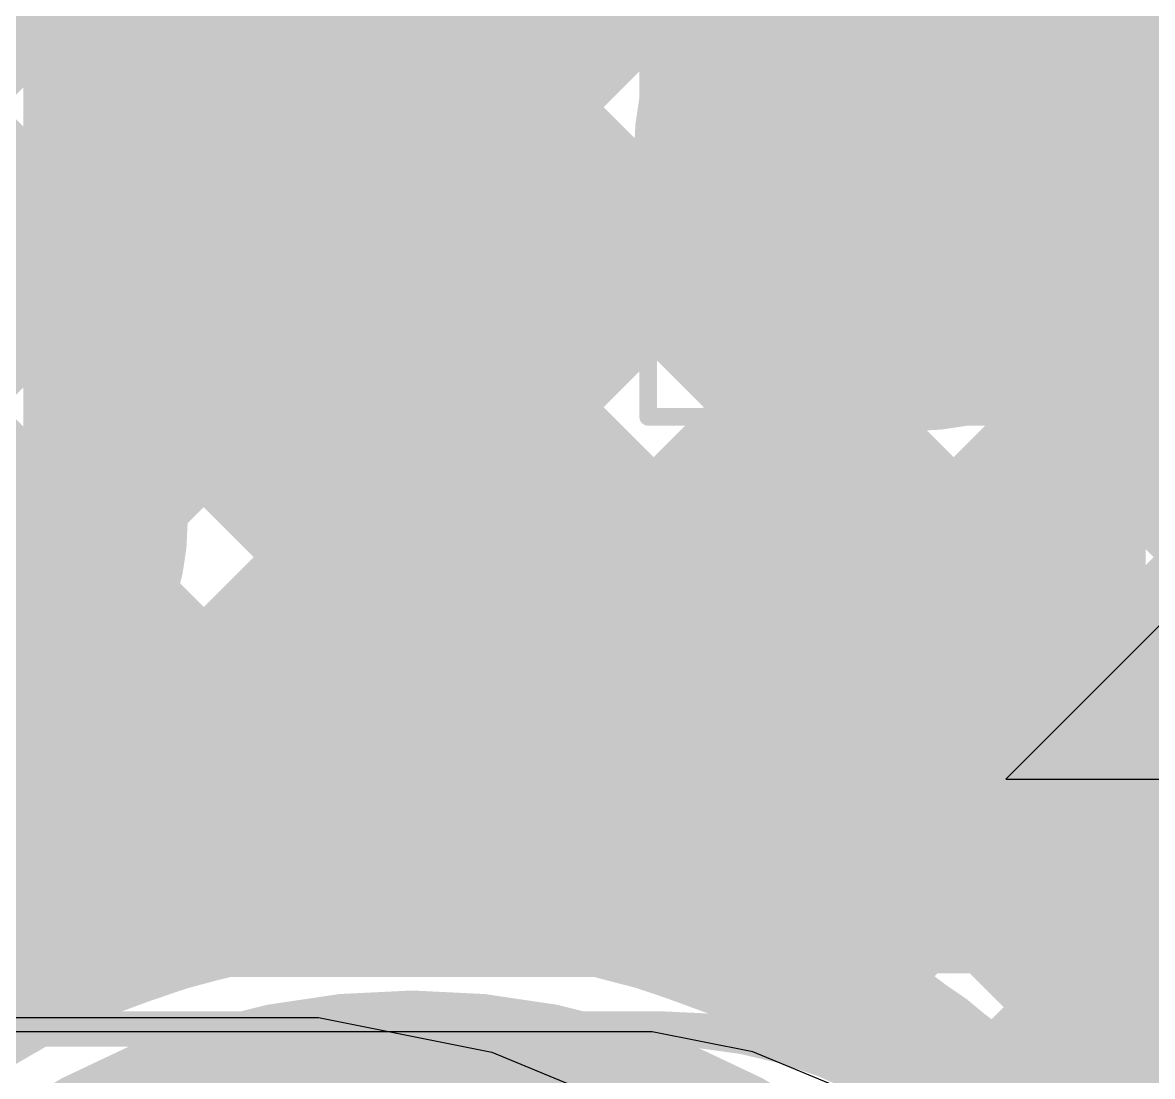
# Model space of a CAD drawing. Header units: millimetres. Extents: x 13 to 259, y -2 to 326.
# Drawn here: x 122.948 to 126.144, y 126.659 to 129.639 of the extents above; entities that cross this region are included whole.
import ezdxf

# ---------------------------------------------------------------- set-up
doc = ezdxf.new("R2010")
doc.units = ezdxf.units.MM
for name, color, linetype in [('BottomLayer', 5, 'Continuous'), ('BottomSolder', 6, 'Continuous'), ('ConnectLayer', 7, 'Continuous'), ('DrillDrawing', 1, 'Continuous'), ('Mechanical11', 56, 'Continuous'), ('Mechanical13', 56, 'Continuous'), ('Mechanical14', 56, 'Continuous'), ('Mechanical15', 56, 'Continuous'), ('Mechanical34', 56, 'Continuous'), ('MidLayer1', 16, 'Continuous'), ('MidLayer2', 76, 'Continuous'), ('MidLayer3', 90, 'Continuous'), ('MidLayer4', 156, 'Continuous'), ('MidLayer5', 130, 'Continuous'), ('MidLayer6', 216, 'Continuous'), ('MultiLayer', 9, 'Continuous'), ('TopLayer', 1, 'Continuous'), ('TopOverlay', 2, 'Continuous'), ('TopPaste', 8, 'Continuous'), ('TopSolder', 216, 'Continuous')]:
    doc.layers.add(name, color=color, linetype=linetype)

# ---------------------------------------------------------------- blocks, each defined once
blk = doc.blocks.new('WE_MAIA_2506_87')
at = {"layer": 'Mechanical11', "const_width": 0.1}
for points in [[(1.25, 1), (-1.25, 1)], [(-1.25, 1), (-1.25, -1)], [(1.25, 1), (1.25, -1)], [(1.25, -1), (-1.25, -1)]]:
    blk.add_lwpolyline(points, dxfattribs=at)
at = {"layer": 'Mechanical11', "const_width": 0.05}
for points in [[(-1.275, 1, 1), (-1.225, 1, 1)], [(-1.275, 1, 1), (-1.225, 1, 1)], [(1.225, 1, 1), (1.275, 1, 1)], [(1.225, 1, 1), (1.275, 1, 1)], [(-1.275, -1, 1), (-1.225, -1, 1)], [(-1.275, -1, 1), (-1.225, -1, 1)], [(1.225, -1, 1), (1.275, -1, 1)], [(1.225, -1, 1), (1.275, -1, 1)]]:
    blk.add_lwpolyline(points, format="xyb", close=True, dxfattribs=at)
at = {"layer": 'Mechanical13', "const_width": 0.1}
for points in [[(-1.35, 1.1), (-1.35, -1.1)], [(1.35, 1.1), (-1.35, 1.1)], [(1.35, 1.1), (1.35, -1.1)], [(1.35, -1.1), (-1.35, -1.1)]]:
    blk.add_lwpolyline(points, dxfattribs=at)
at = {"layer": 'Mechanical13', "const_width": 0.05}
for points in [[(-1.375, 1.1, 1), (-1.325, 1.1, 1)], [(-1.375, 1.1, 1), (-1.325, 1.1, 1)], [(1.325, 1.1, 1), (1.375, 1.1, 1)], [(1.325, 1.1, 1), (1.375, 1.1, 1)], [(-1.375, -1.1, 1), (-1.325, -1.1, 1)], [(-1.375, -1.1, 1), (-1.325, -1.1, 1)], [(1.325, -1.1, 1), (1.375, -1.1, 1)], [(1.325, -1.1, 1), (1.375, -1.1, 1)]]:
    blk.add_lwpolyline(points, format="xyb", close=True, dxfattribs=at)
at = {"layer": 'Mechanical15', "const_width": 0.1}
for points in [[(1.6, 1.35), (-1.6, 1.35)], [(-1.6, 1.35), (-1.6, -1.35)], [(1.6, 1.35), (1.6, -1.35)], [(0, 0.4), (0, -0.4)], [(0.4, 0), (-0.4, 0)], [(1.6, -1.35), (-1.6, -1.35)]]:
    blk.add_lwpolyline(points, dxfattribs=at)
at = {"layer": 'Mechanical15', "const_width": 0.05}
for points in [[(-1.625, 1.35, 1), (-1.575, 1.35, 1)], [(-1.625, 1.35, 1), (-1.575, 1.35, 1)], [(1.575, 1.35, 1), (1.625, 1.35, 1)], [(1.575, 1.35, 1), (1.625, 1.35, 1)], [(-0.025, 0.4, 1), (0.025, 0.4, 1)], [(-0.425, 0, 1), (-0.375, 0, 1)], [(0.375, 0, 1), (0.425, 0, 1)], [(-0.025, -0.4, 1), (0.025, -0.4, 1)], [(-1.625, -1.35, 1), (-1.575, -1.35, 1)], [(-1.625, -1.35, 1), (-1.575, -1.35, 1)], [(1.575, -1.35, 1), (1.625, -1.35, 1)], [(1.575, -1.35, 1), (1.625, -1.35, 1)]]:
    blk.add_lwpolyline(points, format="xyb", close=True, dxfattribs=at)
at = {"layer": 'TopLayer'}
for points in [[(-1.4, -1.15), (-0.55, -1.15), (-1.4, 1.15), (-0.55, 1.15)], [(0.55, -1.15), (1.4, -1.15), (0.55, 1.15), (1.4, 1.15)]]:
    blk.add_solid(points, dxfattribs=at)
at = {"layer": 'TopOverlay', "const_width": 0.2}
for points in [[(0.3, 1), (-0.3, 1)], [(0.3, -1), (-0.3, -1)]]:
    blk.add_lwpolyline(points, dxfattribs=at)
at = {"layer": 'TopOverlay', "const_width": 0.1}
for points in [[(-0.35, 1, 1), (-0.25, 1, 1)], [(0.25, 1, 1), (0.35, 1, 1)], [(-0.35, -1, 1), (-0.25, -1, 1)], [(0.25, -1, 1), (0.35, -1, 1)]]:
    blk.add_lwpolyline(points, format="xyb", close=True, dxfattribs=at)
at = {"layer": 'TopPaste'}
for points in [[(-1.4, -1.15), (-0.55, -1.15), (-1.4, 1.15), (-0.55, 1.15)], [(0.55, -1.15), (1.4, -1.15), (0.55, 1.15), (1.4, 1.15)]]:
    blk.add_solid(points, dxfattribs=at)
at = {"layer": 'TopSolder'}
for points in [[(-1.5016, -1.2516), (-0.4484, -1.2516), (-1.5016, 1.2516), (-0.4484, 1.2516)], [(0.4484, -1.2516), (1.5016, -1.2516), (0.4484, 1.2516), (1.5016, 1.2516)]]:
    blk.add_solid(points, dxfattribs=at)
blk = doc.blocks.new('CAPC1005X55N_125')
at = {"layer": 'Mechanical14', "const_width": 0.1}
for points in [[(-0.5249, 0.2751), (-0.5249, -0.2749)], [(0.5251, 0.2751), (-0.5249, 0.2751)], [(0.5251, 0.2751), (0.5251, -0.2749)], [(0.5251, -0.2749), (-0.5249, -0.2749)]]:
    blk.add_lwpolyline(points, dxfattribs=at)
at = {"layer": 'Mechanical14', "const_width": 0.05}
for points in [[(-0.5499, 0.2751, 1), (-0.5, 0.2751, 1)], [(-0.5499, 0.2751, 1), (-0.5, 0.2751, 1)], [(0.5001, 0.2751, 1), (0.55, 0.2751, 1)], [(0.5001, 0.2751, 1), (0.55, 0.2751, 1)], [(-0.5499, -0.2749, 1), (-0.5, -0.2749, 1)], [(-0.5499, -0.2749, 1), (-0.5, -0.2749, 1)], [(0.5001, -0.2749, 1), (0.55, -0.2749, 1)], [(0.5001, -0.2749, 1), (0.55, -0.2749, 1)]]:
    blk.add_lwpolyline(points, format="xyb", close=True, dxfattribs=at)
at = {"layer": 'Mechanical15', "const_width": 0.05}
for points in [[(0, 0.5), (0, -0.5)], [(-0.91, 0.46), (-0.91, -0.46)], [(0.91, 0.46), (-0.91, 0.46)], [(0.91, 0.46), (0.91, -0.46)], [(0.5, 0), (-0.5, 0)], [(0.91, -0.46), (-0.91, -0.46)]]:
    blk.add_lwpolyline(points, dxfattribs=at)
at = {"layer": 'Mechanical15', "const_width": 0.025}
for points in [[(-0.0125, 0.5, 1), (0.0125, 0.5, 1)], [(-0.9225, 0.46, 1), (-0.8975, 0.46, 1)], [(-0.9225, 0.46, 1), (-0.8975, 0.46, 1)], [(0.8975, 0.46, 1), (0.9225, 0.46, 1)], [(0.8975, 0.46, 1), (0.9225, 0.46, 1)], [(-0.5125, 0, 1), (-0.4875, 0, 1)], [(0.4875, 0, 1), (0.5125, 0, 1)], [(-0.9225, -0.46, 1), (-0.8975, -0.46, 1)], [(-0.9225, -0.46, 1), (-0.8975, -0.46, 1)], [(0.8975, -0.46, 1), (0.9225, -0.46, 1)], [(0.8975, -0.46, 1), (0.9225, -0.46, 1)], [(-0.0125, -0.5, 1), (0.0125, -0.5, 1)]]:
    blk.add_lwpolyline(points, format="xyb", close=True, dxfattribs=at)
at = {"layer": 'TopLayer'}
for points in [[(-0.76, -0.31), (-0.14, -0.31), (-0.76, 0.31), (-0.14, 0.31)], [(0.14, -0.31), (0.76, -0.31), (0.14, 0.31), (0.76, 0.31)]]:
    blk.add_solid(points, dxfattribs=at)
at = {"layer": 'TopPaste'}
for points in [[(-0.76, -0.31), (-0.14, -0.31), (-0.76, 0.31), (-0.14, 0.31)], [(0.14, -0.31), (0.76, -0.31), (0.14, 0.31), (0.76, 0.31)]]:
    blk.add_solid(points, dxfattribs=at)
at = {"layer": 'TopSolder'}
for points in [[(-0.8616, -0.4116), (-0.0384, -0.4116), (-0.8616, 0.4116), (-0.0384, 0.4116)], [(0.0384, -0.4116), (0.8616, -0.4116), (0.0384, 0.4116), (0.8616, 0.4116)]]:
    blk.add_solid(points, dxfattribs=at)
blk = doc.blocks.new('CAPC1608X87N_127')
at = {"layer": 'Mechanical14', "const_width": 0.1}
for points in [[(0.875, 0.4751), (-0.875, 0.4751)], [(0.875, -0.4749), (0.875, 0.4751)], [(0.875, -0.4749), (-0.875, -0.4749)]]:
    blk.add_lwpolyline(points, dxfattribs=at)
at = {"layer": 'Mechanical14', "const_width": 0.05}
for points in [[(0.85, 0.4751, 1), (0.9, 0.4751, 1)], [(0.85, 0.4751, 1), (0.9, 0.4751, 1)], [(0.85, -0.4749, 1), (0.9, -0.4749, 1)], [(0.85, -0.4749, 1), (0.9, -0.4749, 1)]]:
    blk.add_lwpolyline(points, format="xyb", close=True, dxfattribs=at)
at = {"layer": 'Mechanical15', "const_width": 0.05}
for points in [[(1.55, -0.75), (1.55, 0.75)], [(1.55, -0.75), (-1.55, -0.75)]]:
    blk.add_lwpolyline(points, dxfattribs=at)
at = {"layer": 'Mechanical15', "const_width": 0.025}
blk.add_lwpolyline([(1.5375, -0.75, 1), (1.5625, -0.75, 1)], format="xyb", close=True, dxfattribs=at)
blk.add_lwpolyline([(1.5375, -0.75, 1), (1.5625, -0.75, 1)], format="xyb", close=True, dxfattribs=at)
at = {"layer": 'TopLayer'}
blk.add_solid([(0.325, -0.5), (1.275, -0.5), (0.325, 0.5), (1.275, 0.5)], dxfattribs=at)
at = {"layer": 'TopPaste'}
blk.add_solid([(0.325, -0.5), (1.275, -0.5), (0.325, 0.5), (1.275, 0.5)], dxfattribs=at)
at = {"layer": 'TopSolder'}
blk.add_solid([(0.2234, -0.6016), (1.3766, -0.6016), (0.2234, 0.6016), (1.3766, 0.6016)], dxfattribs=at)
blk = doc.blocks.new('CAPC1005X55N_128')
at = {"layer": 'Mechanical14', "const_width": 0.1}
for points in [[(-0.5249, -0.2749), (-0.5249, 0.2751)], [(-0.5249, 0.2751), (0.5251, 0.2751)], [(0.5251, -0.2749), (0.5251, 0.2751)], [(-0.5249, -0.2749), (0.5251, -0.2749)]]:
    blk.add_lwpolyline(points, dxfattribs=at)
at = {"layer": 'Mechanical14', "const_width": 0.05}
for points in [[(-0.5499, 0.2751, 1), (-0.5, 0.2751, 1)], [(-0.5499, 0.2751, 1), (-0.5, 0.2751, 1)], [(0.5001, 0.2751, 1), (0.55, 0.2751, 1)], [(0.5001, 0.2751, 1), (0.55, 0.2751, 1)], [(-0.5499, -0.2749, 1), (-0.5, -0.2749, 1)], [(-0.5499, -0.2749, 1), (-0.5, -0.2749, 1)], [(0.5001, -0.2749, 1), (0.55, -0.2749, 1)], [(0.5001, -0.2749, 1), (0.55, -0.2749, 1)]]:
    blk.add_lwpolyline(points, format="xyb", close=True, dxfattribs=at)
at = {"layer": 'Mechanical15', "const_width": 0.05}
for points in [[(0, -0.5), (0, 0.5)], [(-0.91, -0.46), (-0.91, 0.46)], [(-0.91, 0.46), (0.91, 0.46)], [(0.91, -0.46), (0.91, 0.46)], [(-0.5, 0), (0.5, 0)], [(-0.91, -0.46), (0.91, -0.46)]]:
    blk.add_lwpolyline(points, dxfattribs=at)
at = {"layer": 'Mechanical15', "const_width": 0.025}
for points in [[(-0.0125, 0.5, 1), (0.0125, 0.5, 1)], [(-0.9225, 0.46, 1), (-0.8975, 0.46, 1)], [(-0.9225, 0.46, 1), (-0.8975, 0.46, 1)], [(0.8975, 0.46, 1), (0.9225, 0.46, 1)], [(0.8975, 0.46, 1), (0.9225, 0.46, 1)], [(-0.5125, 0, 1), (-0.4875, 0, 1)], [(0.4875, 0, 1), (0.5125, 0, 1)], [(-0.9225, -0.46, 1), (-0.8975, -0.46, 1)], [(-0.9225, -0.46, 1), (-0.8975, -0.46, 1)], [(0.8975, -0.46, 1), (0.9225, -0.46, 1)], [(0.8975, -0.46, 1), (0.9225, -0.46, 1)], [(-0.0125, -0.5, 1), (0.0125, -0.5, 1)]]:
    blk.add_lwpolyline(points, format="xyb", close=True, dxfattribs=at)
at = {"layer": 'TopLayer'}
for points in [[(-0.76, -0.31), (-0.14, -0.31), (-0.76, 0.31), (-0.14, 0.31)], [(0.14, -0.31), (0.76, -0.31), (0.14, 0.31), (0.76, 0.31)]]:
    blk.add_solid(points, dxfattribs=at)
at = {"layer": 'TopPaste'}
for points in [[(-0.76, -0.31), (-0.14, -0.31), (-0.76, 0.31), (-0.14, 0.31)], [(0.14, -0.31), (0.76, -0.31), (0.14, 0.31), (0.76, 0.31)]]:
    blk.add_solid(points, dxfattribs=at)
at = {"layer": 'TopSolder'}
for points in [[(-0.8616, -0.4116), (-0.0384, -0.4116), (-0.8616, 0.4116), (-0.0384, 0.4116)], [(0.0384, -0.4116), (0.8616, -0.4116), (0.0384, 0.4116), (0.8616, 0.4116)]]:
    blk.add_solid(points, dxfattribs=at)
blk = doc.blocks.new('MTG240_400_159')
at = {"layer": 'BottomLayer', "const_width": 2}
blk.add_lwpolyline([(-0.95, 0, 1), (1.05, 0, 1)], format="xyb", close=True, dxfattribs=at)
at = {"layer": 'BottomSolder', "const_width": 2.1016}
blk.add_lwpolyline([(-1.0008, 0, 1), (1.1008, 0, 1)], format="xyb", close=True, dxfattribs=at)
at = {"layer": 'MidLayer1', "const_width": 2}
blk.add_lwpolyline([(-0.95, 0, 1), (1.05, 0, 1)], format="xyb", close=True, dxfattribs=at)
at = {"layer": 'MidLayer2', "const_width": 2}
blk.add_lwpolyline([(-0.95, 0, 1), (1.05, 0, 1)], format="xyb", close=True, dxfattribs=at)
at = {"layer": 'MidLayer3', "const_width": 2}
blk.add_lwpolyline([(-0.95, 0, 1), (1.05, 0, 1)], format="xyb", close=True, dxfattribs=at)
at = {"layer": 'MidLayer4', "const_width": 2}
blk.add_lwpolyline([(-0.95, 0, 1), (1.05, 0, 1)], format="xyb", close=True, dxfattribs=at)
at = {"layer": 'MidLayer5', "const_width": 2}
blk.add_lwpolyline([(-0.95, 0, 1), (1.05, 0, 1)], format="xyb", close=True, dxfattribs=at)
at = {"layer": 'MidLayer6', "const_width": 2}
blk.add_lwpolyline([(-0.95, 0, 1), (1.05, 0, 1)], format="xyb", close=True, dxfattribs=at)
at = {"layer": 'MultiLayer', "const_width": 2}
blk.add_lwpolyline([(-0.95, 0, 1), (1.05, 0, 1)], format="xyb", close=True, dxfattribs=at)
at = {"layer": 'TopLayer', "const_width": 2}
blk.add_lwpolyline([(-0.95, 0, 1), (1.05, 0, 1)], format="xyb", close=True, dxfattribs=at)
at = {"layer": 'TopSolder', "const_width": 2.1016}
blk.add_lwpolyline([(-1.0008, 0, 1), (1.1008, 0, 1)], format="xyb", close=True, dxfattribs=at)
blk = doc.blocks.new('SAMTEC_ASP_127797_01_185')
at = {"layer": 'TopOverlay'}
for p, q in [((-25.2091, -9.67), (-25.2091, -9.0036)), ((-25.709, -9.1702), (-25.2091, -9.67))]:
    blk.add_line(p, q, dxfattribs=at)

msp = doc.modelspace()

# ---------------------------------------------------------------- linework, layer by layer
at = {"layer": 'BottomLayer', "const_width": 0.25}
for points in [[(125.3428, 129.2742, 1), (125.5928, 129.2742, 1)], [(123.725, 129.025, 1), (123.975, 129.025, 1)], [(124.1562, 127.712, 1), (124.4062, 127.712, 1)], [(125.0562, 127.712, 1), (125.3062, 127.712, 1)]]:
    msp.add_lwpolyline(points, format="xyb", close=True, dxfattribs=at)
at = {"layer": 'ConnectLayer'}
for p, q in [((107.5, 126.825), (123.7852, 126.825)), ((123.7852, 126.825), (124.2759, 126.7274)), ((124.2759, 126.7274), (124.7382, 126.5359))]:
    msp.add_line(p, q, dxfattribs=at)
at = {"layer": 'ConnectLayer', "const_width": 0.4}
for points in [[(124.307, 129.3982), (128.1373, 133.2285)], [(125.6992, 126.5478), (131.1353, 131.9839)], [(125.6992, 126.5477), (131.1353, 131.9838)], [(123.4908, 131.9157), (126.35, 129.0564)], [(123.15, 127.9741), (123.15, 131.575)], [(123.215, 128.2257), (123.215, 131.5)], [(126.1133, 126.9618), (130.5715, 131.42)], [(123.15, 131.4079), (126.35, 128.2079)], [(126.0367, 129.4308), (127.975, 131.3691)], [(124.307, 129.3982), (126.1188, 131.21)], [(126.0367, 129.4308), (127.7211, 131.1152)], [(123.15, 129.0897), (124.8803, 130.82)], [(123.9716, 128.2142), (126.35, 130.5927)], [(123.15, 130.5594), (126.2422, 127.4672)], [(125.925, 127.15), (125.925, 130.5013)], [(122.4737, 130.3872), (123.4259, 129.4351)], [(122.4737, 130.3872), (123.4259, 129.4351)], [(123.15, 128.2412), (125.2392, 130.3303)], [(124.307, 129.3982), (125.2392, 130.3303)], [(125.925, 129.3192), (126.9453, 130.3394)], [(126.0367, 129.4308), (126.9453, 130.3394)], [(124.3486, 130.2094), (124.9689, 129.5891)], [(124.3486, 130.2094), (124.9689, 129.5891)], [(124.3486, 130.2094), (124.9689, 129.5891)], [(122.4429, 129.2311), (123.3801, 130.1683)], [(122.4429, 129.2311), (123.3801, 130.1683)], [(122.0563, 129.9561), (125.009, 127.0034)], [(122.0563, 129.9561), (125.009, 127.0034)], [(123.6346, 129.5742), (124.0205, 129.9602)], [(123.6346, 129.5743), (124.0205, 129.9602)], [(123.6346, 129.5742), (124.0205, 129.9602)], [(123.7688, 129.9406), (125.5027, 128.2067)], [(123.7688, 129.9406), (125.5028, 128.2067)], [(123.7688, 129.9406), (125.5027, 128.2067)], [(125.6992, 126.5478), (128.9939, 129.8425)], [(124.7164, 128.1105), (126.35, 129.7442)], [(124.7164, 128.1105), (126.35, 129.7442)], [(123.15, 129.7108), (125.7109, 127.15)], [(123.215, 129.6459), (123.4259, 129.4351)], [(125.925, 129.4814), (129.0565, 126.35)], [(126.0524, 129.3541), (131.777, 123.6295)], [(126.0524, 129.3541), (131.777, 123.6295)], [(126.0524, 129.3541), (130.8421, 124.5644)], [(122.1471, 128.0868), (123.3008, 129.2405)], [(122.1471, 128.0868), (123.3008, 129.2405)], [(123.215, 129.1547), (123.3008, 129.2405)], [(122.0967, 126.3393), (124.8941, 129.1367)], [(122.0967, 126.3393), (124.8941, 129.1367)], [(123.9716, 128.2142), (124.8941, 129.1367)], [(125.591, 128.1365), (126.4984, 129.044)], [(125.591, 128.1365), (126.4985, 129.044)], [(125.591, 128.1365), (126.4984, 129.044)], [(125.925, 128.4706), (126.4984, 129.044)], [(124.6044, 127.15), (126.35, 128.8956)], [(123.15, 128.8623), (123.8737, 128.1386)], [(123.215, 128.7974), (123.8737, 128.1387)], [(125.7827, 128.7753), (137.1066, 117.4514)], [(125.7827, 128.7753), (132.0266, 122.5314)], [(125.7827, 128.7753), (130.4179, 124.1401)], [(122.4277, 128.7361), (123.9625, 127.2014)], [(122.4277, 128.7361), (123.9625, 127.2014)], [(125.6145, 127.3116), (127.0384, 128.7354)], [(125.6148, 127.3119), (127.0383, 128.7354)], [(125.6148, 127.3119), (127.0383, 128.7354)], [(125.925, 127.6221), (127.0383, 128.7354)], [(123.7954, 127.1895), (125.3113, 128.7054)], [(123.7954, 127.1895), (125.3113, 128.7054)], [(124.7164, 128.1105), (125.3113, 128.7054)], [(125.925, 128.6329), (128.2079, 126.35)], [(124.2601, 128.6008), (124.7482, 128.1127)], [(124.2601, 128.6008), (124.7482, 128.1127)], [(124.2601, 128.6008), (124.7482, 128.1127)], [(122.3064, 127.3976), (123.4769, 128.568)], [(122.3064, 127.3976), (123.4769, 128.568)], [(123.215, 128.3062), (123.4769, 128.568)], [(121.9053, 128.41), (123.2496, 127.0658)], [(121.9053, 128.41), (123.2496, 127.0658)], [(125.453, 127.15), (126.35, 128.0471)], [(125.6759, 128.0335), (131.6422, 122.0673)], [(125.676, 128.0335), (132.4645, 121.2449)], [(125.676, 128.0335), (129.9936, 123.7158)], [(123.15, 128.0138), (123.8211, 127.3427)], [(123.1651, 127.9988), (123.8209, 127.343)], [(123.2351, 127.4777), (123.779, 128.0216)], [(123.3537, 127.5963), (123.779, 128.0217)], [(125.925, 127.7844), (127.3594, 126.35)], [(124.2568, 127.7556), (124.3256, 127.6868)], [(124.2568, 127.7556), (124.3249, 127.6876)], [(124.2677, 127.6618), (124.3339, 127.728)], [(124.2677, 127.6618), (124.3298, 127.7239)], [(123.2535, 127.6965), (123.7641, 127.1859)], [(125.925, 127.15), (126.35, 127.575)], [(124.5949, 127.1404), (124.7567, 127.3023)], [(124.5949, 127.1404), (124.7567, 127.3023)], [(124.5949, 127.1404), (124.7567, 127.3023)], [(124.7079, 127.3045), (125.0091, 127.0034)], [(124.7079, 127.3045), (124.8623, 127.15)], [(123.7954, 127.1895), (123.8828, 127.2769)], [(123.7954, 127.1895), (123.8828, 127.2769)], [(123.7954, 127.1895), (123.8828, 127.2769)], [(125.2084, 126.9054), (125.5817, 127.2787)], [(125.2084, 126.9054), (125.5814, 127.2784)], [(125.2084, 126.9054), (125.5814, 127.2784)], [(125.582, 127.279), (131.7744, 121.0865)], [(125.582, 127.279), (131.7744, 121.0865)], [(125.582, 127.279), (129.5694, 123.2916)], [(123.0902, 127.2251), (123.2496, 127.0658)], [(123.0217, 127.1646), (123.1559, 127.0305)], [(124.552, 127.15), (125.925, 127.15)], [(125.925, 127.15), (126.725, 126.35)], [(122.0967, 126.3393), (122.8248, 127.0674)], [(122.0967, 126.3393), (122.8248, 127.0674)], [(125.7014, 126.61), (126.3422, 125.9691)]]:
    msp.add_lwpolyline(points, dxfattribs=at)
at = {"layer": 'ConnectLayer'}
for points, const_width in [([(126.0578, 129.2742, 1), (124.8778, 129.2742, 1)], 0.4), ([(126.0578, 129.2742, 1), (124.8778, 129.2742, 1)], 0.4), ([(126.0578, 129.2742, 1), (124.8778, 129.2742, 1)], 0.4), ([(123.05, 129.7108, 1), (123.25, 129.7108, 1)], 0.2), ([(123.115, 129.6459, 1), (123.315, 129.6459, 1)], 0.2), ([(124.44, 129.025, 1), (123.26, 129.025, 1)], 0.4), ([(124.44, 129.025, 1), (123.26, 129.025, 1)], 0.4), ([(124.44, 129.025, 1), (123.26, 129.025, 1)], 0.4), ([(123.5346, 129.5743, 1), (123.7346, 129.5743, 1)], 0.2), ([(123.5346, 129.5742, 1), (123.7346, 129.5742, 1)], 0.2), ([(123.5346, 129.5742, 1), (123.7346, 129.5742, 1)], 0.2), ([(124.8689, 129.5891, 1), (125.0689, 129.5891, 1)], 0.2), ([(124.8689, 129.5891, 1), (125.0689, 129.5891, 1)], 0.2), ([(124.8689, 129.5891, 1), (125.0689, 129.5891, 1)], 0.2), ([(125.825, 129.4814, 1), (126.025, 129.4814, 1)], 0.2), ([(123.3259, 129.4351, 1), (123.5259, 129.4351, 1)], 0.2), ([(123.3259, 129.4351, 1), (123.5259, 129.4351, 1)], 0.2), ([(123.3259, 129.4351, 1), (123.5259, 129.4351, 1)], 0.2), ([(125.9367, 129.4308, 1), (126.1367, 129.4308, 1)], 0.2), ([(125.9367, 129.4308, 1), (126.1367, 129.4308, 1)], 0.2), ([(125.9367, 129.4308, 1), (126.1367, 129.4308, 1)], 0.2), ([(124.207, 129.3982, 1), (124.407, 129.3982, 1)], 0.2), ([(124.207, 129.3982, 1), (124.407, 129.3982, 1)], 0.2), ([(124.207, 129.3982, 1), (124.407, 129.3982, 1)], 0.2), ([(125.9524, 129.3541, 1), (126.1524, 129.3541, 1)], 0.2), ([(125.9524, 129.3541, 1), (126.1524, 129.3541, 1)], 0.2), ([(125.9524, 129.3541, 1), (126.1524, 129.3541, 1)], 0.2), ([(125.825, 129.3192, 1), (126.025, 129.3192, 1)], 0.2), ([(124.7778, 129.2742, 1), (124.9778, 129.2742, 1)], 0.2), ([(124.7778, 129.2742, 1), (124.9778, 129.2742, 1)], 0.2), ([(124.7778, 129.2742, 1), (124.9778, 129.2742, 1)], 0.2), ([(125.9578, 129.2742, 1), (126.1578, 129.2742, 1)], 0.2), ([(125.9578, 129.2742, 1), (126.1578, 129.2742, 1)], 0.2), ([(125.9578, 129.2742, 1), (126.1578, 129.2742, 1)], 0.2), ([(123.2008, 129.2405, 1), (123.4008, 129.2405, 1)], 0.2), ([(123.2008, 129.2405, 1), (123.4008, 129.2405, 1)], 0.2), ([(123.2008, 129.2405, 1), (123.4008, 129.2405, 1)], 0.2), ([(123.115, 129.1547, 1), (123.315, 129.1547, 1)], 0.2), ([(124.7941, 129.1367, 1), (124.9941, 129.1367, 1)], 0.2), ([(124.7941, 129.1367, 1), (124.9941, 129.1367, 1)], 0.2), ([(124.7941, 129.1367, 1), (124.9941, 129.1367, 1)], 0.2), ([(123.05, 129.0897, 1), (123.25, 129.0897, 1)], 0.2), ([(123.16, 129.025, 1), (123.36, 129.025, 1)], 0.2), ([(123.16, 129.025, 1), (123.36, 129.025, 1)], 0.2), ([(123.16, 129.025, 1), (123.36, 129.025, 1)], 0.2), ([(124.34, 129.025, 1), (124.54, 129.025, 1)], 0.2), ([(124.34, 129.025, 1), (124.54, 129.025, 1)], 0.2), ([(124.34, 129.025, 1), (124.54, 129.025, 1)], 0.2), ([(123.05, 128.8623, 1), (123.25, 128.8623, 1)], 0.2), ([(123.115, 128.7974, 1), (123.315, 128.7974, 1)], 0.2), ([(125.6827, 128.7753, 1), (125.8827, 128.7753, 1)], 0.2), ([(125.6827, 128.7753, 1), (125.8827, 128.7753, 1)], 0.2), ([(125.6827, 128.7753, 1), (125.8827, 128.7753, 1)], 0.2), ([(125.2113, 128.7054, 1), (125.4113, 128.7054, 1)], 0.2), ([(125.2113, 128.7054, 1), (125.4113, 128.7054, 1)], 0.2), ([(125.2113, 128.7054, 1), (125.4113, 128.7054, 1)], 0.2), ([(125.825, 128.6329, 1), (126.025, 128.6329, 1)], 0.2), ([(124.1601, 128.6008, 1), (124.3601, 128.6008, 1)], 0.2), ([(124.1601, 128.6008, 1), (124.3601, 128.6008, 1)], 0.2), ([(124.1601, 128.6008, 1), (124.3601, 128.6008, 1)], 0.2), ([(123.3769, 128.568, 1), (123.5769, 128.568, 1)], 0.2), ([(123.3769, 128.568, 1), (123.5769, 128.568, 1)], 0.2), ([(123.3769, 128.568, 1), (123.5769, 128.568, 1)], 0.2), ([(125.825, 128.4706, 1), (126.025, 128.4706, 1)], 0.2), ([(123.115, 128.3062, 1), (123.315, 128.3062, 1)], 0.2), ([(125.7712, 127.712, 1), (124.5912, 127.712, 1)], 0.4), ([(125.7712, 127.712, 1), (124.5912, 127.712, 1)], 0.4), ([(123.05, 128.2412, 1), (123.25, 128.2412, 1)], 0.2), ([(123.115, 128.2257, 1), (123.315, 128.2257, 1)], 0.2), ([(123.115, 128.2257, 1), (123.315, 128.2257, 1)], 0.2), ([(123.115, 128.2257, 1), (123.315, 128.2257, 1)], 0.2), ([(123.8716, 128.2142, 1), (124.0716, 128.2142, 1)], 0.2), ([(123.8716, 128.2142, 1), (124.0716, 128.2142, 1)], 0.2), ([(125.4027, 128.2067, 1), (125.6027, 128.2067, 1)], 0.2), ([(125.4027, 128.2067, 1), (125.6027, 128.2067, 1)], 0.2), ([(125.4028, 128.2067, 1), (125.6028, 128.2067, 1)], 0.2), ([(123.7737, 128.1387, 1), (123.9737, 128.1387, 1)], 0.2), ([(123.7737, 128.1386, 1), (123.9737, 128.1386, 1)], 0.2), ([(125.491, 128.1365, 1), (125.691, 128.1365, 1)], 0.2), ([(125.491, 128.1365, 1), (125.691, 128.1365, 1)], 0.2), ([(125.491, 128.1365, 1), (125.691, 128.1365, 1)], 0.2), ([(124.6164, 128.1105, 1), (124.8164, 128.1105, 1)], 0.2), ([(124.6164, 128.1105, 1), (124.8164, 128.1105, 1)], 0.2), ([(124.6164, 128.1105, 1), (124.8164, 128.1105, 1)], 0.2), ([(124.6312, 128.0936, 1), (124.8312, 128.0936, 1)], 0.2), ([(124.6312, 128.0936, 1), (124.8312, 128.0936, 1)], 0.2), ([(124.6482, 128.1127, 1), (124.8482, 128.1127, 1)], 0.2), ([(124.6482, 128.1127, 1), (124.8482, 128.1127, 1)], 0.2), ([(124.6482, 128.1127, 1), (124.8482, 128.1127, 1)], 0.2), ([(125.5759, 128.0335, 1), (125.7759, 128.0335, 1)], 0.2), ([(125.576, 128.0335, 1), (125.776, 128.0335, 1)], 0.2), ([(125.576, 128.0335, 1), (125.776, 128.0335, 1)], 0.2), ([(123.05, 128.0138, 1), (123.25, 128.0138, 1)], 0.2), ([(123.0651, 127.9988, 1), (123.2651, 127.9988, 1)], 0.2), ([(123.679, 128.0217, 1), (123.879, 128.0217, 1)], 0.2), ([(123.679, 128.0216, 1), (123.879, 128.0216, 1)], 0.2), ([(123.05, 127.9741, 1), (123.25, 127.9741, 1)], 0.2), ([(123.05, 127.9741, 1), (123.25, 127.9741, 1)], 0.2), ([(123.0516, 127.9718, 1), (123.2516, 127.9718, 1)], 0.2), ([(123.0516, 127.9718, 1), (123.2516, 127.9718, 1)], 0.2), ([(123.0516, 127.9718, 1), (123.2516, 127.9718, 1)], 0.2), ([(125.825, 127.7844, 1), (126.025, 127.7844, 1)], 0.2), ([(124.1568, 127.7556, 1), (124.3568, 127.7556, 1)], 0.2), ([(124.1568, 127.7556, 1), (124.3568, 127.7556, 1)], 0.2), ([(124.2191, 127.7447, 1), (124.4191, 127.7447, 1)], 0.2), ([(124.2298, 127.7239, 1), (124.4298, 127.7239, 1)], 0.2), ([(124.2312, 127.712, 1), (124.4312, 127.712, 1)], 0.2), ([(124.2339, 127.728, 1), (124.4339, 127.728, 1)], 0.2), ([(124.4912, 127.712, 1), (124.6912, 127.712, 1)], 0.2), ([(124.4912, 127.712, 1), (124.6912, 127.712, 1)], 0.2), ([(124.7712, 127.712, 1), (124.9712, 127.712, 1)], 0.2), ([(124.7712, 127.712, 1), (124.9712, 127.712, 1)], 0.2), ([(125.6712, 127.712, 1), (125.8712, 127.712, 1)], 0.2), ([(125.6712, 127.712, 1), (125.8712, 127.712, 1)], 0.2), ([(125.6712, 127.712, 1), (125.8712, 127.712, 1)], 0.2), ([(125.6712, 127.712, 1), (125.8712, 127.712, 1)], 0.2), ([(123.1535, 127.6965, 1), (123.3535, 127.6965, 1)], 0.2), ([(123.1535, 127.6965, 1), (123.3535, 127.6965, 1)], 0.2), ([(124.2249, 127.6876, 1), (124.4249, 127.6876, 1)], 0.2), ([(124.2256, 127.6868, 1), (124.4256, 127.6868, 1)], 0.2), ([(124.1561, 127.6688, 1), (124.3561, 127.6688, 1)], 0.2), ([(124.1561, 127.6688, 1), (124.3561, 127.6688, 1)], 0.2), ([(124.1677, 127.6618, 1), (124.3677, 127.6618, 1)], 0.2), ([(124.1677, 127.6618, 1), (124.3677, 127.6618, 1)], 0.2), ([(123.1566, 127.6358, 1), (123.3566, 127.6358, 1)], 0.2), ([(123.1566, 127.6358, 1), (123.3566, 127.6358, 1)], 0.2), ([(125.825, 127.6221, 1), (126.025, 127.6221, 1)], 0.2), ([(123.2537, 127.5963, 1), (123.4537, 127.5963, 1)], 0.2), ([(123.1351, 127.4777, 1), (123.3351, 127.4777, 1)], 0.2), ([(126.1422, 127.4672, 1), (126.3422, 127.4672, 1)], 0.2), ([(123.7209, 127.343, 1), (123.9209, 127.343, 1)], 0.2), ([(123.7211, 127.3427, 1), (123.9211, 127.3427, 1)], 0.2), ([(124.6312, 127.3304, 1), (124.8312, 127.3304, 1)], 0.2), ([(124.6312, 127.3304, 1), (124.8312, 127.3304, 1)], 0.2), ([(124.6079, 127.3045, 1), (124.8079, 127.3045, 1)], 0.2), ([(124.6079, 127.3045, 1), (124.8079, 127.3045, 1)], 0.2), ([(124.6567, 127.3023, 1), (124.8567, 127.3023, 1)], 0.2), ([(124.6567, 127.3023, 1), (124.8567, 127.3023, 1)], 0.2), ([(124.6567, 127.3023, 1), (124.8567, 127.3023, 1)], 0.2), ([(125.5145, 127.3116, 1), (125.7145, 127.3116, 1)], 0.2), ([(125.5148, 127.3119, 1), (125.7148, 127.3119, 1)], 0.2), ([(125.5148, 127.3119, 1), (125.7148, 127.3119, 1)], 0.2), ([(123.7828, 127.2769, 1), (123.9828, 127.2769, 1)], 0.2), ([(123.7828, 127.2769, 1), (123.9828, 127.2769, 1)], 0.2), ([(123.7828, 127.2769, 1), (123.9828, 127.2769, 1)], 0.2), ([(125.4814, 127.2784, 1), (125.6814, 127.2784, 1)], 0.2), ([(125.4814, 127.2784, 1), (125.6814, 127.2784, 1)], 0.2), ([(125.4817, 127.2787, 1), (125.6817, 127.2787, 1)], 0.2), ([(125.482, 127.279, 1), (125.682, 127.279, 1)], 0.2), ([(125.482, 127.279, 1), (125.682, 127.279, 1)], 0.2), ([(125.482, 127.279, 1), (125.682, 127.279, 1)], 0.2), ([(122.9902, 127.2251, 1), (123.1902, 127.2251, 1)], 0.2), ([(123.8625, 127.2014, 1), (124.0625, 127.2014, 1)], 0.2), ([(123.8625, 127.2014, 1), (124.0625, 127.2014, 1)], 0.2), ([(123.8844, 127.2021, 1), (124.0844, 127.2021, 1)], 0.2), ([(123.8844, 127.2021, 1), (124.0844, 127.2021, 1)], 0.2), ([(123.8844, 127.2021, 1), (124.0844, 127.2021, 1)], 0.2), ([(123.8844, 127.2021, 1), (124.0844, 127.2021, 1)], 0.2), ([(123.6641, 127.1859, 1), (123.8641, 127.1859, 1)], 0.2), ([(123.6641, 127.1859, 1), (123.8641, 127.1859, 1)], 0.2), ([(123.6954, 127.1895, 1), (123.8954, 127.1895, 1)], 0.2), ([(123.6954, 127.1895, 1), (123.8954, 127.1895, 1)], 0.2), ([(123.6954, 127.1895, 1), (123.8954, 127.1895, 1)], 0.2), ([(123.6954, 127.1895, 1), (123.8954, 127.1895, 1)], 0.2), ([(123.6954, 127.1895, 1), (123.8954, 127.1895, 1)], 0.2), ([(122.9217, 127.1646, 1), (123.1217, 127.1646, 1)], 0.2), ([(122.9217, 127.1646, 1), (123.1217, 127.1646, 1)], 0.2), ([(124.3939, 127.1617, 1), (124.5939, 127.1617, 1)], 0.2), ([(124.3939, 127.1617, 1), (124.5939, 127.1617, 1)], 0.2), ([(124.3939, 127.1617, 1), (124.5939, 127.1617, 1)], 0.2), ([(124.452, 127.15, 1), (124.652, 127.15, 1)], 0.2), ([(124.4949, 127.1404, 1), (124.6949, 127.1404, 1)], 0.2), ([(124.4949, 127.1404, 1), (124.6949, 127.1404, 1)], 0.2), ([(124.4949, 127.1404, 1), (124.6949, 127.1404, 1)], 0.2), ([(124.5044, 127.15, 1), (124.7044, 127.15, 1)], 0.2), ([(124.7623, 127.15, 1), (124.9623, 127.15, 1)], 0.2), ([(125.353, 127.15, 1), (125.553, 127.15, 1)], 0.2), ([(125.6109, 127.15, 1), (125.8109, 127.15, 1)], 0.2), ([(125.825, 127.15, 1), (126.025, 127.15, 1)], 0.2), ([(125.825, 127.15, 1), (126.025, 127.15, 1)], 0.2), ([(125.825, 127.15, 1), (126.025, 127.15, 1)], 0.2), ([(125.825, 127.15, 1), (126.025, 127.15, 1)], 0.2), ([(122.7248, 127.0674, 1), (122.9248, 127.0674, 1)], 0.2), ([(122.7248, 127.0674, 1), (122.9248, 127.0674, 1)], 0.2), ([(123.1496, 127.0658, 1), (123.3496, 127.0658, 1)], 0.2), ([(123.1496, 127.0658, 1), (123.3496, 127.0658, 1)], 0.2), ([(123.1496, 127.0658, 1), (123.3496, 127.0658, 1)], 0.2), ([(123.0559, 127.0305, 1), (123.2559, 127.0305, 1)], 0.2), ([(123.0559, 127.0305, 1), (123.2559, 127.0305, 1)], 0.2), ([(124.909, 127.0034, 1), (125.109, 127.0034, 1)], 0.2), ([(124.909, 127.0034, 1), (125.109, 127.0034, 1)], 0.2), ([(124.9091, 127.0034, 1), (125.1091, 127.0034, 1)], 0.2), ([(126.0133, 126.9618, 1), (126.2133, 126.9618, 1)], 0.2), ([(125.1084, 126.9054, 1), (125.3084, 126.9054, 1)], 0.2), ([(125.1084, 126.9054, 1), (125.3084, 126.9054, 1)], 0.2), ([(125.1084, 126.9054, 1), (125.3084, 126.9054, 1)], 0.2), ([(125.5307, 126.61, 1), (125.7307, 126.61, 1)], 0.2), ([(125.6014, 126.61, 1), (125.8014, 126.61, 1)], 0.2), ([(125.5992, 126.5478, 1), (125.7992, 126.5478, 1)], 0.2), ([(125.5992, 126.5478, 1), (125.7992, 126.5478, 1)], 0.2), ([(125.5992, 126.5477, 1), (125.7992, 126.5477, 1)], 0.2)]:
    msp.add_lwpolyline(points, format="xyb", close=True, dxfattribs=dict(at, const_width=const_width))
at = {"layer": 'ConnectLayer', "const_width": 0.4}
for points in [[(123.9844, 127.2021, -1.18647), (124.7312, 128.0936)], [(123.9844, 127.2021, -1.72847), (124.8712, 127.712)], [(124.7312, 128.0936, -0.698284), (125.7712, 127.712)], [(123.0217, 127.1646, -1.32103), (122.61, 128.2231)], [(123.215, 128.2257, -0.123006), (123.1516, 127.9718)], [(123.215, 128.2257, -0.123006), (123.1516, 127.9718)], [(123.15, 127.9741, -0.127542), (123.2535, 127.6965)], [(123.1516, 127.9718, -0.152645), (123.2566, 127.6358)], [(124.2561, 127.6688, -1.180682), (124.3191, 127.7447)], [(124.2561, 127.6688, -1.72847), (124.3312, 127.712)], [(124.8712, 127.712, -0.309903), (124.4939, 127.1617)], [(125.7712, 127.712, -0.698284), (124.7312, 127.3304)], [(123.2566, 127.6358, -0.429872), (122.6353, 127.0466)], [(124.7312, 127.3304, -0.125343), (124.4939, 127.1617)], [(122.0764, 126.1708, -0.734703), (126.453, 124.8)], [(122.0764, 126.1708, -0.734703), (126.453, 124.8)], [(122.0764, 126.1708, -0.238484), (123.9844, 127.2021)], [(123.7641, 127.1859, -0.022993), (123.9844, 127.2021)], [(124.4939, 127.1617, -0.360791), (126.453, 124.8)], [(122.0764, 126.1708, -0.146663), (123.1559, 127.0305)], [(125.6307, 126.61, -0.21653), (126.453, 124.8)]]:
    msp.add_lwpolyline(points, format="xyb", dxfattribs=at)
at = {"layer": 'DrillDrawing', "const_width": 0.0508}
for points in [[(125.3408, 129.4012), (125.3408, 129.5282)], [(125.3408, 129.5282), (125.5948, 129.5282)], [(125.5948, 129.4012), (125.5948, 129.5282)], [(125.2138, 129.1472), (125.2138, 129.4012)], [(125.2138, 129.4012), (125.3408, 129.4012)], [(125.5948, 129.4012), (125.7218, 129.4012)], [(125.7218, 129.1472), (125.7218, 129.4012)], [(123.723, 129.152), (123.723, 129.279)], [(123.723, 129.279), (123.977, 129.279)], [(123.977, 129.152), (123.977, 129.279)], [(123.596, 128.898), (123.596, 129.152)], [(123.596, 129.152), (123.723, 129.152)], [(123.977, 129.152), (124.104, 129.152)], [(124.104, 128.898), (124.104, 129.152)], [(125.2138, 129.1472), (125.3408, 129.1472)], [(125.3408, 129.0202), (125.3408, 129.1472)], [(125.5948, 129.1472), (125.7218, 129.1472)], [(125.5948, 129.0202), (125.5948, 129.1472)], [(125.3408, 129.0202), (125.5948, 129.0202)], [(123.596, 128.898), (123.723, 128.898)], [(123.723, 128.771), (123.723, 128.898)], [(123.977, 128.898), (124.104, 128.898)], [(123.977, 128.771), (123.977, 128.898)], [(123.723, 128.771), (123.977, 128.771)], [(124.1542, 127.839), (124.1542, 127.966)], [(124.1542, 127.966), (124.4082, 127.966)], [(124.4082, 127.839), (124.4082, 127.966)], [(125.0542, 127.839), (125.0542, 127.966)], [(125.0542, 127.966), (125.3082, 127.966)], [(125.3082, 127.839), (125.3082, 127.966)], [(124.0272, 127.585), (124.0272, 127.839)], [(124.0272, 127.839), (124.1542, 127.839)], [(124.4082, 127.839), (124.5352, 127.839)], [(124.5352, 127.585), (124.5352, 127.839)], [(124.9272, 127.585), (124.9272, 127.839)], [(124.9272, 127.839), (125.0542, 127.839)], [(125.3082, 127.839), (125.4352, 127.839)], [(125.4352, 127.585), (125.4352, 127.839)], [(124.0272, 127.585), (124.1542, 127.585)], [(124.1542, 127.458), (124.1542, 127.585)], [(124.4082, 127.585), (124.5352, 127.585)], [(124.4082, 127.458), (124.4082, 127.585)], [(124.9272, 127.585), (125.0542, 127.585)], [(125.0542, 127.458), (125.0542, 127.585)], [(125.3082, 127.585), (125.4352, 127.585)], [(125.3082, 127.458), (125.3082, 127.585)], [(124.1542, 127.458), (124.4082, 127.458)], [(125.0542, 127.458), (125.3082, 127.458)]]:
    msp.add_lwpolyline(points, dxfattribs=at)
at = {"layer": 'DrillDrawing', "const_width": 0.0254}
for points in [[(125.3281, 129.5282, 1), (125.3535, 129.5282, 1)], [(125.3281, 129.5282, 1), (125.3535, 129.5282, 1)], [(125.5821, 129.5282, 1), (125.6075, 129.5282, 1)], [(125.5821, 129.5282, 1), (125.6075, 129.5282, 1)], [(125.2011, 129.4012, 1), (125.2265, 129.4012, 1)], [(125.2011, 129.4012, 1), (125.2265, 129.4012, 1)], [(125.3281, 129.4012, 1), (125.3535, 129.4012, 1)], [(125.3281, 129.4012, 1), (125.3535, 129.4012, 1)], [(125.5821, 129.4012, 1), (125.6075, 129.4012, 1)], [(125.5821, 129.4012, 1), (125.6075, 129.4012, 1)], [(125.7091, 129.4012, 1), (125.7345, 129.4012, 1)], [(125.7091, 129.4012, 1), (125.7345, 129.4012, 1)], [(123.7103, 129.279, 1), (123.7357, 129.279, 1)], [(123.7103, 129.279, 1), (123.7357, 129.279, 1)], [(123.9643, 129.279, 1), (123.9897, 129.279, 1)], [(123.9643, 129.279, 1), (123.9897, 129.279, 1)], [(123.5833, 129.152, 1), (123.6087, 129.152, 1)], [(123.5833, 129.152, 1), (123.6087, 129.152, 1)], [(123.7103, 129.152, 1), (123.7357, 129.152, 1)], [(123.7103, 129.152, 1), (123.7357, 129.152, 1)], [(123.9643, 129.152, 1), (123.9897, 129.152, 1)], [(123.9643, 129.152, 1), (123.9897, 129.152, 1)], [(124.0913, 129.152, 1), (124.1167, 129.152, 1)], [(124.0913, 129.152, 1), (124.1167, 129.152, 1)], [(125.2011, 129.1472, 1), (125.2265, 129.1472, 1)], [(125.2011, 129.1472, 1), (125.2265, 129.1472, 1)], [(125.3281, 129.1472, 1), (125.3535, 129.1472, 1)], [(125.3281, 129.1472, 1), (125.3535, 129.1472, 1)], [(125.5821, 129.1472, 1), (125.6075, 129.1472, 1)], [(125.5821, 129.1472, 1), (125.6075, 129.1472, 1)], [(125.7091, 129.1472, 1), (125.7345, 129.1472, 1)], [(125.7091, 129.1472, 1), (125.7345, 129.1472, 1)], [(125.3281, 129.0202, 1), (125.3535, 129.0202, 1)], [(125.3281, 129.0202, 1), (125.3535, 129.0202, 1)], [(125.5821, 129.0202, 1), (125.6075, 129.0202, 1)], [(125.5821, 129.0202, 1), (125.6075, 129.0202, 1)], [(123.5833, 128.898, 1), (123.6087, 128.898, 1)], [(123.5833, 128.898, 1), (123.6087, 128.898, 1)], [(123.7103, 128.898, 1), (123.7357, 128.898, 1)], [(123.7103, 128.898, 1), (123.7357, 128.898, 1)], [(123.9643, 128.898, 1), (123.9897, 128.898, 1)], [(123.9643, 128.898, 1), (123.9897, 128.898, 1)], [(124.0913, 128.898, 1), (124.1167, 128.898, 1)], [(124.0913, 128.898, 1), (124.1167, 128.898, 1)], [(123.7103, 128.771, 1), (123.7357, 128.771, 1)], [(123.7103, 128.771, 1), (123.7357, 128.771, 1)], [(123.9643, 128.771, 1), (123.9897, 128.771, 1)], [(123.9643, 128.771, 1), (123.9897, 128.771, 1)], [(124.1415, 127.966, 1), (124.1669, 127.966, 1)], [(124.1415, 127.966, 1), (124.1669, 127.966, 1)], [(124.3955, 127.966, 1), (124.4209, 127.966, 1)], [(124.3955, 127.966, 1), (124.4209, 127.966, 1)], [(125.0415, 127.966, 1), (125.0669, 127.966, 1)], [(125.0415, 127.966, 1), (125.0669, 127.966, 1)], [(125.2955, 127.966, 1), (125.3209, 127.966, 1)], [(125.2955, 127.966, 1), (125.3209, 127.966, 1)], [(124.0145, 127.839, 1), (124.0399, 127.839, 1)], [(124.0145, 127.839, 1), (124.0399, 127.839, 1)], [(124.1415, 127.839, 1), (124.1669, 127.839, 1)], [(124.1415, 127.839, 1), (124.1669, 127.839, 1)], [(124.3955, 127.839, 1), (124.4209, 127.839, 1)], [(124.3955, 127.839, 1), (124.4209, 127.839, 1)], [(124.5225, 127.839, 1), (124.5479, 127.839, 1)], [(124.5225, 127.839, 1), (124.5479, 127.839, 1)], [(124.9145, 127.839, 1), (124.9399, 127.839, 1)], [(124.9145, 127.839, 1), (124.9399, 127.839, 1)], [(125.0415, 127.839, 1), (125.0669, 127.839, 1)], [(125.0415, 127.839, 1), (125.0669, 127.839, 1)], [(125.2955, 127.839, 1), (125.3209, 127.839, 1)], [(125.2955, 127.839, 1), (125.3209, 127.839, 1)], [(125.4225, 127.839, 1), (125.4479, 127.839, 1)], [(125.4225, 127.839, 1), (125.4479, 127.839, 1)], [(124.0145, 127.585, 1), (124.0399, 127.585, 1)], [(124.0145, 127.585, 1), (124.0399, 127.585, 1)], [(124.1415, 127.585, 1), (124.1669, 127.585, 1)], [(124.1415, 127.585, 1), (124.1669, 127.585, 1)], [(124.3955, 127.585, 1), (124.4209, 127.585, 1)], [(124.3955, 127.585, 1), (124.4209, 127.585, 1)], [(124.5225, 127.585, 1), (124.5479, 127.585, 1)], [(124.5225, 127.585, 1), (124.5479, 127.585, 1)], [(124.9145, 127.585, 1), (124.9399, 127.585, 1)], [(124.9145, 127.585, 1), (124.9399, 127.585, 1)], [(125.0415, 127.585, 1), (125.0669, 127.585, 1)], [(125.0415, 127.585, 1), (125.0669, 127.585, 1)], [(125.2955, 127.585, 1), (125.3209, 127.585, 1)], [(125.2955, 127.585, 1), (125.3209, 127.585, 1)], [(125.4225, 127.585, 1), (125.4479, 127.585, 1)], [(125.4225, 127.585, 1), (125.4479, 127.585, 1)], [(124.1415, 127.458, 1), (124.1669, 127.458, 1)], [(124.1415, 127.458, 1), (124.1669, 127.458, 1)], [(124.3955, 127.458, 1), (124.4209, 127.458, 1)], [(124.3955, 127.458, 1), (124.4209, 127.458, 1)], [(125.0415, 127.458, 1), (125.0669, 127.458, 1)], [(125.0415, 127.458, 1), (125.0669, 127.458, 1)], [(125.2955, 127.458, 1), (125.3209, 127.458, 1)], [(125.2955, 127.458, 1), (125.3209, 127.458, 1)]]:
    msp.add_lwpolyline(points, format="xyb", close=True, dxfattribs=at)
at = {"layer": 'Mechanical34'}
for points, const_width in [([(126.0896, 124.8, 1), (122.0605, 124.8, 1)], 0.1), ([(124.73, 126.7927, 1), (124.78, 126.7927, 1)], 0.05), ([(124.73, 126.7927, 1), (124.78, 126.7927, 1)], 0.05), ([(124.0496, 126.75, 1), (124.0996, 126.75, 1)], 0.05)]:
    msp.add_lwpolyline(points, format="xyb", close=True, dxfattribs=dict(at, const_width=const_width))
at = {"layer": 'Mechanical34', "const_width": 0.1}
for points in [[(99.8502, 126.7927), (124.755, 126.7927)], [(124.0746, 124.8), (124.0746, 126.75)]]:
    msp.add_lwpolyline(points, dxfattribs=at)
msp.add_lwpolyline([(124.755, 126.7927, -0.414214), (126.025, 125.5227)], format="xyb", dxfattribs=at)
at = {"layer": 'MidLayer1', "const_width": 0.25}
for points in [[(125.3428, 129.2742, 1), (125.5928, 129.2742, 1)], [(123.725, 129.025, 1), (123.975, 129.025, 1)], [(124.1562, 127.712, 1), (124.4062, 127.712, 1)], [(125.0562, 127.712, 1), (125.3062, 127.712, 1)]]:
    msp.add_lwpolyline(points, format="xyb", close=True, dxfattribs=at)
at = {"layer": 'MidLayer2'}
for points, const_width in [([(125.3428, 129.2742, 1), (125.5928, 129.2742, 1)], 0.25), ([(123.725, 129.025, 1), (123.975, 129.025, 1)], 0.25), ([(124.1562, 127.712, 1), (124.4062, 127.712, 1)], 0.25), ([(125.0562, 127.712, 1), (125.3062, 127.712, 1)], 0.25), ([(125.11, 127.04, 1), (125.21, 127.04, 1)], 0.1), ([(125.11, 127.04, 1), (125.21, 127.04, 1)], 0.1)]:
    msp.add_lwpolyline(points, format="xyb", close=True, dxfattribs=dict(at, const_width=const_width))
at = {"layer": 'MidLayer2', "const_width": 0.2}
for points in [[(105.635, 127.04), (125.16, 127.04)], [(125.16, 127.04), (128.475, 123.725)]]:
    msp.add_lwpolyline(points, dxfattribs=at)
at = {"layer": 'MidLayer3', "const_width": 0.25}
for points in [[(125.3428, 129.2742, 1), (125.5928, 129.2742, 1)], [(123.725, 129.025, 1), (123.975, 129.025, 1)], [(124.1562, 127.712, 1), (124.4062, 127.712, 1)], [(125.0562, 127.712, 1), (125.3062, 127.712, 1)]]:
    msp.add_lwpolyline(points, format="xyb", close=True, dxfattribs=at)
at = {"layer": 'MidLayer4', "const_width": 0.25}
for points in [[(125.3428, 129.2742, 1), (125.5928, 129.2742, 1)], [(123.725, 129.025, 1), (123.975, 129.025, 1)], [(124.1562, 127.712, 1), (124.4062, 127.712, 1)], [(125.0562, 127.712, 1), (125.3062, 127.712, 1)]]:
    msp.add_lwpolyline(points, format="xyb", close=True, dxfattribs=at)
at = {"layer": 'MidLayer5', "const_width": 0.25}
for points in [[(125.3428, 129.2742, 1), (125.5928, 129.2742, 1)], [(123.725, 129.025, 1), (123.975, 129.025, 1)], [(124.1562, 127.712, 1), (124.4062, 127.712, 1)], [(125.0562, 127.712, 1), (125.3062, 127.712, 1)]]:
    msp.add_lwpolyline(points, format="xyb", close=True, dxfattribs=at)
at = {"layer": 'MidLayer6', "const_width": 0.25}
for points in [[(125.3428, 129.2742, 1), (125.5928, 129.2742, 1)], [(123.725, 129.025, 1), (123.975, 129.025, 1)], [(124.1562, 127.712, 1), (124.4062, 127.712, 1)], [(125.0562, 127.712, 1), (125.3062, 127.712, 1)]]:
    msp.add_lwpolyline(points, format="xyb", close=True, dxfattribs=at)
at = {"layer": 'MultiLayer', "const_width": 0.25}
for points in [[(125.3428, 129.2742, 1), (125.5928, 129.2742, 1)], [(123.725, 129.025, 1), (123.975, 129.025, 1)], [(124.1562, 127.712, 1), (124.4062, 127.712, 1)], [(125.0562, 127.712, 1), (125.3062, 127.712, 1)]]:
    msp.add_lwpolyline(points, format="xyb", close=True, dxfattribs=at)
at = {"layer": 'TopLayer'}
for p, q in [((124.5842, 126.785), (94.1774, 126.785)), ((124.7294, 126.785), (124.5842, 126.785)), ((124.5842, 126.785), (124.5842, 126.785)), ((125.0142, 126.7283), (124.7294, 126.785)), ((125.2825, 126.6172), (125.0142, 126.7283))]:
    msp.add_line(p, q, dxfattribs=at)
at = {"layer": 'TopLayer', "const_width": 0.25}
for points in [[(125.3428, 129.2742, 1), (125.5928, 129.2742, 1)], [(123.725, 129.025, 1), (123.975, 129.025, 1)], [(124.1562, 127.712, 1), (124.4062, 127.712, 1)], [(125.0562, 127.712, 1), (125.3062, 127.712, 1)]]:
    msp.add_lwpolyline(points, format="xyb", close=True, dxfattribs=at)

# ---------------------------------------------------------------- block references
for name, p, rotation in [('CAPC1608X87N_127', (125.4678, 130.0742), 270), ('WE_MAIA_2506_87', (122.877, 129.7694), 180), ('SAMTEC_ASP_127797_01_185', (135.4, 102.2907), 270), ('CAPC1005X55N_128', (124.7312, 127.712), 360), ('CAPC1005X55N_125', (122.2166, 127.6358), 180)]:
    msp.add_blockref(name, p, dxfattribs=dict(rotation=rotation))
msp.add_blockref('MTG240_400_159', (124, 124.8))

doc.saveas('drawing.dxf')
